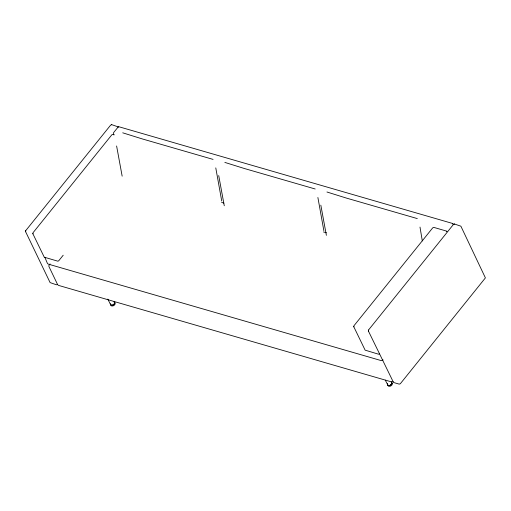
<?xml version="1.0" encoding="UTF-8"?>
<svg xmlns="http://www.w3.org/2000/svg" width="511" height="511" viewBox="0 0 511 511"><rect width="100%" height="100%" fill="white"/><g stroke="black" fill="none" stroke-linecap="round" stroke-linejoin="round"><path stroke-width="0.77" d="M110.261 303.777L111.079 305.093A2.408 1.571 -25.7 0 0 113.072 304.907L114.624 303.515L114.675 302.359L114.234 301.918L114.815 302.806C114.528 304.562 112.388 305.642 110.778 304.971L107.795 299.101M44.911 257.435L47.44 263.452L48.213 264.098L381.251 360.613L383.109 359.929M63.204 255.219L58.72 260.789L57.884 261.198L44.265 257.199L32.928 233.859L32.985 232.805L111.858 134.776L112.848 134.374L114.381 134.821M453.909 224.099L453.57 224.323L454.509 224.016L460.884 226.201L485.399 277.882L400.324 383.729L399.238 384.138L393.521 382.477L368.431 331.096L368.488 330.042L453.417 224.489M57.532 284.384L56.44 284.793L50.11 282.602L25.633 231.751L25.691 230.691L110.625 125.138L111.717 124.665L118.086 126.856M379.552 353.893L378.549 354.2L365.135 350.156L353.842 326.861L353.906 325.814L432.772 227.785L433.769 227.382L446.786 231.157M25.55 231.259L25.691 230.691L25.633 231.751M368.348 330.604L368.488 330.042L368.431 331.096M391.285 381.711L391.969 383.129C391.682 384.885 389.548 385.965 387.932 385.294L385.294 380.133M387.6 383.569L387.402 384.521L388.232 385.415A2.408 1.571 -25.7 0 0 390.225 385.23L391.777 383.838L391.828 382.682L391.388 382.241L391.969 383.129M50.065 263.912L48.852 265.618L48.928 266.538L57.679 284.723L58.458 285.374L391.49 381.889M452.982 223.575L119.057 126.792L118.067 127.092L113.57 132.656L113.404 134.872M118.067 127.092L118.405 126.869M392.627 381.774L393.1 381.481M111.328 124.697L111.717 124.665M454.126 224.042L454.509 224.016M221.608 202.401L223.907 203.071M323.437 231.917L326.497 232.805M417.302 218.587L346.369 198.07L326.951 192.002M315.191 188.993L244.258 168.477L224.84 162.409M213.081 159.4L142.154 138.883L122.729 132.815M452.414 223.844L452.81 224.118M446.901 231.617L446.314 231.336M114.132 301.388L114.815 302.806M387.766 385.096L388.424 386.156C389.989 386.731 392.18 385.677 392.327 383.927A2.408 1.571 -25.7 0 0 391.33 382.88M110.612 304.773L111.264 305.834C112.835 306.408 115.026 305.354 115.173 303.604A2.408 1.571 -25.7 0 0 114.17 302.55M320.825 205.16L326.376 235.341M218.714 175.567L224.265 205.748M116.604 145.974L122.155 176.161M422.31 240.911L419.997 227.082M323.84 230.621L317.887 197.489M221.729 201.027L215.776 167.895M353.759 326.376L353.842 326.861M32.845 233.374L32.928 233.859"/></g></svg>
